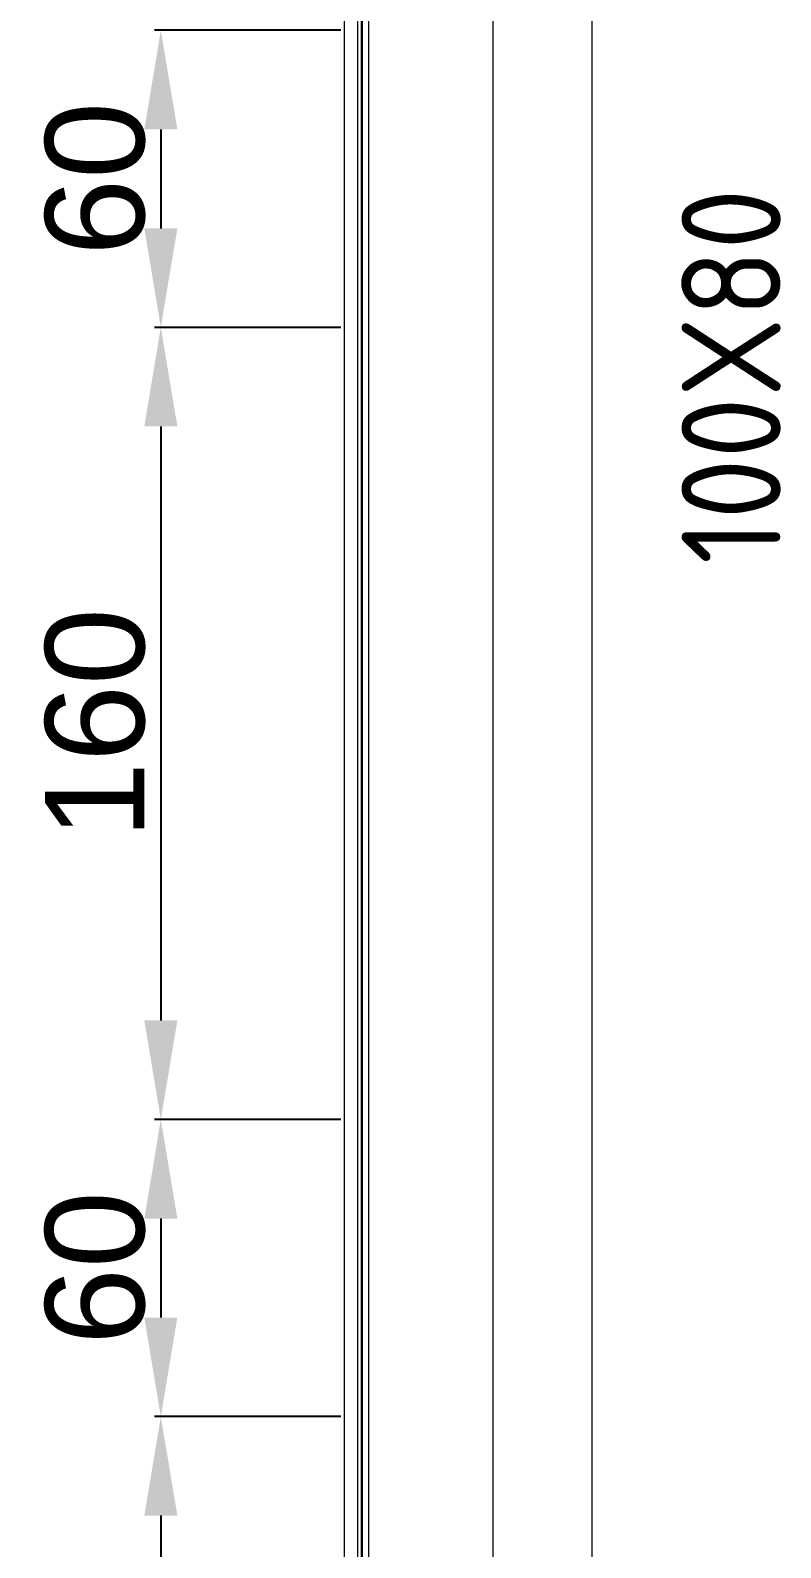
# Model space of a CAD drawing. Header units: millimetres. Extents: x 1359 to 3577, y 1333 to 3557.
# Drawn here: x 1407.8 to 1559.2, y 2170.1 to 2476.6 of the extents above; entities that cross this region are included whole.
import ezdxf

# ---------------------------------------------------------------- set-up
doc = ezdxf.new("R2010")
doc.units = ezdxf.units.MM
doc.layers.add('000-PI-ORMAR', color=2, linetype='Continuous')
doc.layers.add('002-PI-Kabelska kanalica', color=150, linetype='Continuous')
doc.styles.add('PI0', font='isocpeur.ttf', dxfattribs={"width": 0.9})
doc.styles.get("Standard").update_dxf_attribs({"font": 'arial.ttf'})
doc.dimstyles.new('ISO-25-lb', dxfattribs={"dimtxt": 8, "dimasz": 8, "dimexe": 1.25, "dimexo": 0.625, "dimtad": 1, "dimtxsty": 'Standard', "dimcen": 5, "dimadec": 0, "dimazin": 0, "dimtfac": 1, "dimtmove": 0, "dimatfit": 3, "dimfxl": 1, "dimarcsym": 0})

# ---------------------------------------------------------------- blocks, each defined once
blk = doc.blocks.new('montazna 2000x1000')
at = {"layer": '000-PI-ORMAR', "color": 0, "linetype": 'ByBlock', "lineweight": 0}
blk.add_line((0, 1890), (0, 0), dxfattribs=at)
blk = doc.blocks.new('*D77')
at = {"layer": '002-PI-Kabelska kanalica', "color": 0, "linetype": 'ByBlock', "lineweight": -2, "ltscale": 0.25, "transparency": 16777216}
for p, q in [((1470.45, 2476.56), (1432.84, 2476.56)), ((1434.09, 2456.56), (1434.09, 2436.56)), ((1470.45, 2416.56), (1432.84, 2416.56))]:
    blk.add_line(p, q, dxfattribs=at)
at = {"layer": '002-PI-Kabelska kanalica', "color": 0, "linetype": 'ByBlock', "ltscale": 0.25, "transparency": 16777216}
for points in [[(1430.76, 2456.56), (1437.43, 2456.56), (1434.09, 2476.56)], [(1430.76, 2436.56), (1437.43, 2436.56), (1434.09, 2416.56)]]:
    blk.add_solid(points, dxfattribs=at)
at = {"layer": 'Defpoints', "color": 0, "linetype": 'ByBlock', "ltscale": 0.25, "transparency": 16777216}
for p in [(1471.07, 2476.56), (1434.09, 2416.56), (1471.07, 2416.56)]:
    blk.add_point(p, dxfattribs=at)
at = {"layer": '002-PI-Kabelska kanalica', "color": 0, "linetype": 'ByBlock', "lineweight": 0, "ltscale": 0.25, "transparency": 16777216, "insert": (1420.88, 2446.56), "char_height": 20, "attachment_point": 5, "rotation": 90}
blk.add_mtext('60', dxfattribs=at)
blk = doc.blocks.new('*D78')
at = {"layer": '002-PI-Kabelska kanalica', "color": 0, "linetype": 'ByBlock', "lineweight": -2, "ltscale": 0.25, "transparency": 16777216}
for p, q in [((1470.45, 2416.56), (1432.84, 2416.56)), ((1434.09, 2396.56), (1434.09, 2276.56)), ((1470.45, 2256.56), (1432.84, 2256.56))]:
    blk.add_line(p, q, dxfattribs=at)
at = {"layer": '002-PI-Kabelska kanalica', "color": 0, "linetype": 'ByBlock', "ltscale": 0.25, "transparency": 16777216}
for points in [[(1430.76, 2396.56), (1437.43, 2396.56), (1434.09, 2416.56)], [(1430.76, 2276.56), (1437.43, 2276.56), (1434.09, 2256.56)]]:
    blk.add_solid(points, dxfattribs=at)
at = {"layer": 'Defpoints', "color": 0, "linetype": 'ByBlock', "ltscale": 0.25, "transparency": 16777216}
for p in [(1471.07, 2416.56), (1434.09, 2256.56), (1471.07, 2256.56)]:
    blk.add_point(p, dxfattribs=at)
at = {"layer": '002-PI-Kabelska kanalica', "color": 0, "linetype": 'ByBlock', "lineweight": 0, "ltscale": 0.25, "transparency": 16777216, "insert": (1420.88, 2336.56), "char_height": 20, "attachment_point": 5, "rotation": 90}
blk.add_mtext('160', dxfattribs=at)
blk = doc.blocks.new('*D79')
at = {"layer": '002-PI-Kabelska kanalica', "color": 0, "linetype": 'ByBlock', "lineweight": -2, "ltscale": 0.25, "transparency": 16777216}
for p, q in [((1470.45, 2256.56), (1432.84, 2256.56)), ((1434.09, 2236.56), (1434.09, 2216.56)), ((1470.45, 2196.56), (1432.84, 2196.56))]:
    blk.add_line(p, q, dxfattribs=at)
at = {"layer": '002-PI-Kabelska kanalica', "color": 0, "linetype": 'ByBlock', "ltscale": 0.25, "transparency": 16777216}
for points in [[(1430.76, 2236.56), (1437.43, 2236.56), (1434.09, 2256.56)], [(1430.76, 2216.56), (1437.43, 2216.56), (1434.09, 2196.56)]]:
    blk.add_solid(points, dxfattribs=at)
at = {"layer": 'Defpoints', "color": 0, "linetype": 'ByBlock', "ltscale": 0.25, "transparency": 16777216}
for p in [(1471.07, 2256.56), (1434.09, 2196.56), (1471.07, 2196.56)]:
    blk.add_point(p, dxfattribs=at)
at = {"layer": '002-PI-Kabelska kanalica', "color": 0, "linetype": 'ByBlock', "lineweight": 0, "ltscale": 0.25, "transparency": 16777216, "insert": (1420.88, 2226.56), "char_height": 20, "attachment_point": 5, "rotation": 90}
blk.add_mtext('60', dxfattribs=at)
blk = doc.blocks.new('*D80')
at = {"layer": '002-PI-Kabelska kanalica', "color": 0, "linetype": 'ByBlock', "lineweight": -2, "ltscale": 0.25, "transparency": 16777216}
for p, q in [((1470.45, 2196.56), (1432.84, 2196.56)), ((1434.09, 2176.56), (1434.09, 2056.56)), ((1470.45, 2036.56), (1432.84, 2036.56))]:
    blk.add_line(p, q, dxfattribs=at)
at = {"layer": '002-PI-Kabelska kanalica', "color": 0, "linetype": 'ByBlock', "ltscale": 0.25, "transparency": 16777216}
for points in [[(1430.76, 2176.56), (1437.43, 2176.56), (1434.09, 2196.56)], [(1430.76, 2056.56), (1437.43, 2056.56), (1434.09, 2036.56)]]:
    blk.add_solid(points, dxfattribs=at)
at = {"layer": 'Defpoints', "color": 0, "linetype": 'ByBlock', "ltscale": 0.25, "transparency": 16777216}
for p in [(1471.07, 2196.56), (1434.09, 2036.56), (1471.07, 2036.56)]:
    blk.add_point(p, dxfattribs=at)
at = {"layer": '002-PI-Kabelska kanalica', "color": 0, "linetype": 'ByBlock', "lineweight": 0, "ltscale": 0.25, "transparency": 16777216, "insert": (1420.88, 2116.56), "char_height": 20, "attachment_point": 5, "rotation": 90}
blk.add_mtext('160', dxfattribs=at)
blk = doc.blocks.new('*U53')
at = {"layer": '002-PI-Kabelska kanalica', "color": 0, "linetype": 'ByBlock', "lineweight": 0}
blk.add_line((-20, -100), (-20, 1572), dxfattribs=at)

msp = doc.modelspace()

# ---------------------------------------------------------------- linework, layer by layer
at = {"layer": '002-PI-Kabelska kanalica', "color": 0, "linetype": 'ByBlock', "lineweight": 0}
for p, q in [((1474.759, 3400.655), (1474.759, 1416.155)), ((1476.071, 1416.155), (1476.071, 3400.655)), ((1471.071, 3379.957), (1471.071, 1428.957)), ((1473.79, 3379.957), (1473.79, 1428.957)), ((1474.571, 1429.155), (1474.571, 3380.018))]:
    msp.add_line(p, q, dxfattribs=at)

# ---------------------------------------------------------------- block references
msp.add_blockref('montazna 2000x1000', (1521.071, 1461.556), dxfattribs=at)
at = {"layer": '002-PI-Kabelska kanalica', "color": 0, "linetype": 'ByBlock', "lineweight": 0, "xscale": -1, "rotation": 180}
msp.add_blockref('*U53', (1521.071, 3251.556), dxfattribs=at)

# ---------------------------------------------------------------- texts
at = {"layer": '002-PI-Kabelska kanalica', "color": 0, "linetype": 'ByBlock', "lineweight": 0, "insert": (1549.196, 2406.668), "char_height": 20, "width": 16.78721, "attachment_point": 5, "rotation": 90, "style": 'PI0'}
msp.add_mtext('100X80', dxfattribs=at)

# ---------------------------------------------------------------- dimensions: what is measured, and where the dimension line sits
at = {"layer": '002-PI-Kabelska kanalica', "color": 0, "linetype": 'ByBlock', "lineweight": 0, "ltscale": 0.25}
for base, p1, p2, text, picture, middle in [((1434.092, 2416.556), (1471.071, 2476.556), (1471.071, 2416.556), '60', '*D77', (1420.881, 2446.556)), ((1434.092, 2256.556), (1471.071, 2416.556), (1471.071, 2256.556), '160', '*D78', (1420.881, 2336.556)), ((1434.092, 2196.556), (1471.071, 2256.556), (1471.071, 2196.556), '60', '*D79', (1420.881, 2226.556)), ((1434.092, 2036.556), (1471.071, 2196.556), (1471.071, 2036.556), '160', '*D80', (1420.881, 2116.556))]:
    dim = msp.add_linear_dim(base=base, p1=p1, p2=p2, angle=90, text=text, dimstyle='ISO-25-lb', override={"dimtxt": 20, "dimasz": 20, "dimgap": 3}, dxfattribs=at)
    dim.commit()
    dim.dimension.update_dxf_attribs({"geometry": picture, "text_midpoint": middle})

doc.saveas('drawing.dxf')
